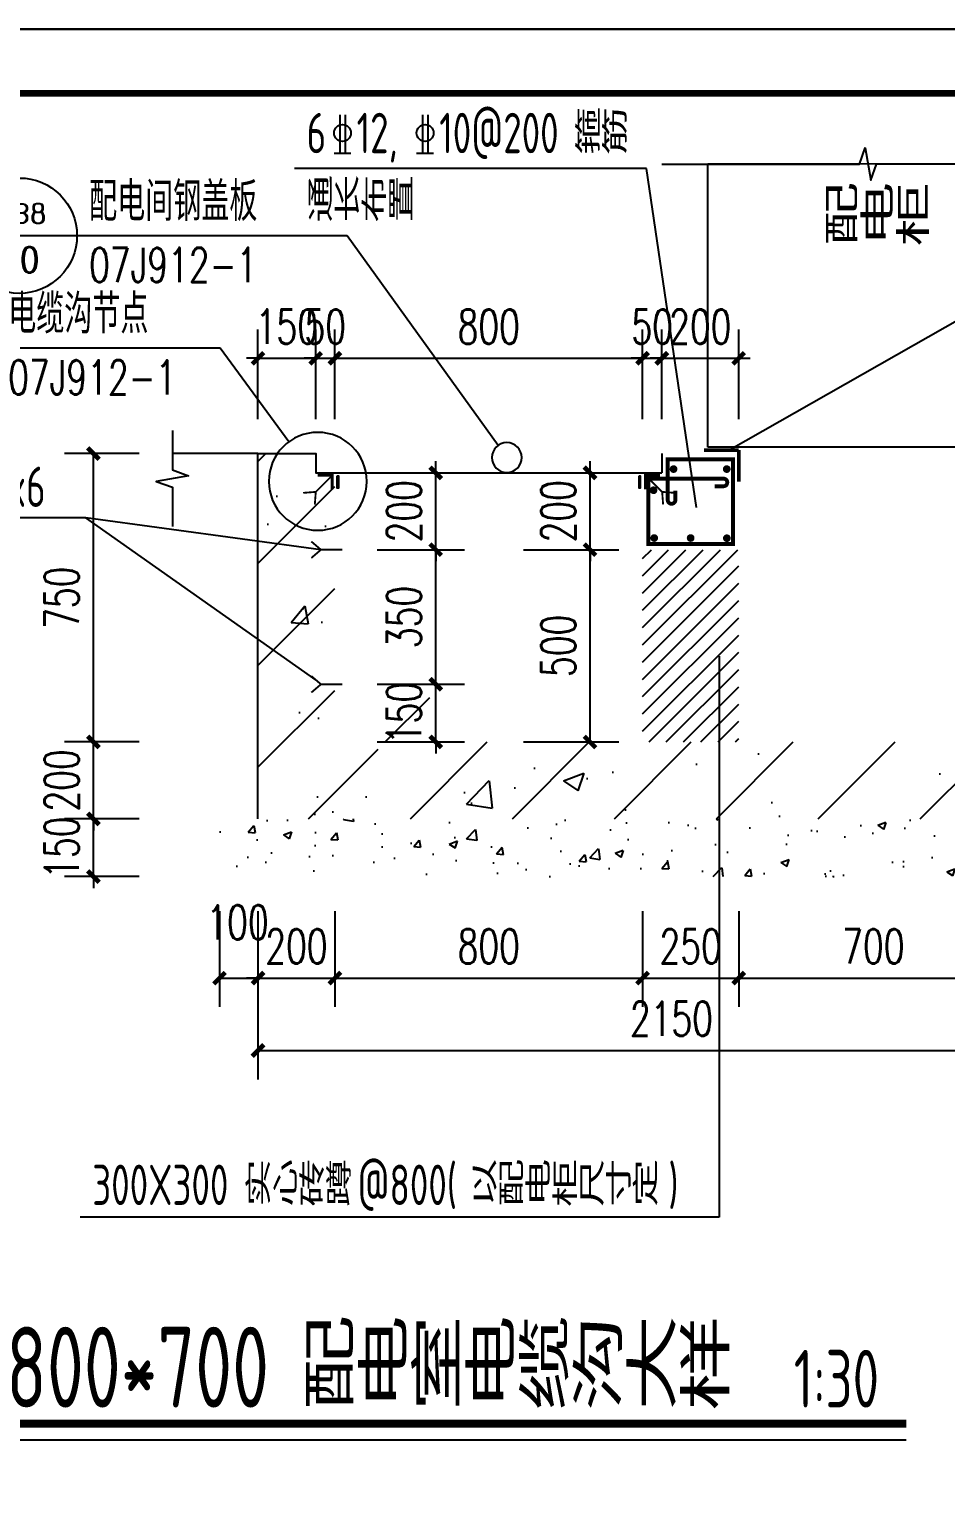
# Model space of a CAD drawing. Header units: millimetres. Extents: x 1742399 to 4898386, y 2481636 to 5226310.
# Drawn here: x 2104292 to 2111441, y 2674613 to 2686032 of the extents above; entities that cross this region are included whole.
import ezdxf
from ezdxf.enums import TextEntityAlignment as Align

# ---------------------------------------------------------------- set-up
doc = ezdxf.new("R2010")
doc.units = ezdxf.units.MM
doc.header["$LTSCALE"] = 1000
for name, color, linetype in [('COLUMN', 4, 'Continuous'), ('DIM_LEAD', 3, 'Continuous'), ('DIM_SYMB', 3, 'Continuous'), ('JD-设备', 1, 'Continuous'), ('JZ-剖面线', 7, 'Continuous'), ('PUB_DIM', 3, 'Continuous'), ('PUB_TITLE', 4, 'Continuous'), ('YHG_钢筋', 190, 'Continuous'), ('YHJ_剖面_梁板', 4, 'Continuous'), ('机械', 2, 'Continuous'), ('高压系统表格层', 7, 'Continuous')]:
    doc.layers.add(name, color=color, linetype=linetype)
doc.styles.add('_TCH_DIM', font='SIMPLEX', dxfattribs={"bigfont": 'GBCBIG'})
doc.styles.add('_TCH_DIM_T3', font='SIMPLEX', dxfattribs={"width": 0.7058823529411765, "bigfont": 'GBCBIG'})
doc.styles.add('_TCH_LABEL', font='COMPLEX', dxfattribs={"bigfont": 'GBCBIG'})
doc.styles.add('TSSD_Rein', font='TSSDENG', dxfattribs={"width": 0.7, "bigfont": '@1HZTXT'})
doc.dimstyles.new('_TCH_ARCH&&30', dxfattribs={"dimtxt": 89.25, "dimasz": 30, "dimexe": 75, "dimexo": 90, "dimgap": 37.87500000000001, "dimtad": 1, "dimdec": 0, "dimzin": 0, "dimdsep": 46, "dimtxsty": '_TCH_DIM_T3', "dimblk": 'ARCHTICK', "dimcen": 0.09, "dimclrt": 7, "dimazin": 2, "dimtfac": 1, "dimtdec": 0, "dimtix": 1, "dimtmove": 2, "dimatfit": 3, "dimfxl": 75, "dimtolj": 1, "dimtzin": 0, "dimarcsym": 0})

# ---------------------------------------------------------------- blocks, each defined once
blk = doc.blocks.new('HAYJZ A3')
blk.add_lwpolyline([(4974.596798436483, -403416.8118436723), (46974.59679843648, -403416.8118436723), (46974.59679843648, -433116.8118436723), (4974.596798436483, -433116.8118436723), (4974.596798436483, -403416.8118436723)])
at = {"const_width": 50}
blk.add_lwpolyline([(7474.596798436483, -403916.8118436723), (46474.59679843648, -403916.8118436723), (46474.59679843648, -432616.8118436723), (7474.596798436483, -432616.8118436723), (7474.596798436483, -403916.8118436723)], dxfattribs=at)
at = {"layer": 'PUB_TITLE'}
blk.add_lwpolyline([(4974.596798436483, -433116.8118436723), (46974.59679843648, -433116.8118436723), (46974.59679843648, -403416.8118436723), (4974.596798436483, -403416.8118436723)], close=True, dxfattribs=at)
blk = doc.blocks.new('_ArchTick')
at = {"color": 0, "linetype": 'ByBlock', "const_width": 0.4}
blk.add_lwpolyline([(-0.5, -0.5), (0.5, 0.5)], dxfattribs=at)
blk = doc.blocks.new('*D819')
at = {"layer": 'Defpoints', "color": 0, "transparency": 16777216}
for p in [(2257192.356446813, 2566310.623978325), (2257292.356446813, 2566310.623978325), (2257292.356446813, 2566046.489355797)]:
    blk.add_point(p, dxfattribs=at)
at = {"layer": 'PUB_DIM', "color": 0, "lineweight": -2, "transparency": 16777216}
for p, q in [((2257192.356446813, 2566220.623978325), (2257192.356446813, 2565971.489355797)), ((2257292.356446813, 2566220.623978325), (2257292.356446813, 2565971.489355797)), ((2257192.356446813, 2566046.489355797), (2257292.356446813, 2566046.489355797))]:
    blk.add_line(p, q, dxfattribs=at)
at = {"layer": 'PUB_DIM', "color": 0, "lineweight": -2, "transparency": 16777216, "xscale": 30, "yscale": 30, "zscale": 30, "rotation": 180}
blk.add_blockref('_ArchTick', (2257192.356446813, 2566046.489355797), dxfattribs=at)
at = {"layer": 'PUB_DIM', "color": 0, "lineweight": -2, "transparency": 16777216, "xscale": 30, "yscale": 30, "zscale": 30}
blk.add_blockref('_ArchTick', (2257292.356446813, 2566046.489355797), dxfattribs=at)
at = {"layer": 'PUB_DIM', "color": 7, "transparency": 16777216, "insert": (2257239.110956417, 2566191.499176417), "char_height": 89.25, "attachment_point": 5, "style": '_TCH_DIM_T3'}
blk.add_mtext('\\A1;100', dxfattribs=at)
blk = doc.blocks.new('*D820')
at = {"layer": 'Defpoints', "color": 0, "transparency": 16777216}
for p in [(2257292.356446813, 2566310.623978325), (2257492.356446813, 2566310.623978325), (2257492.356446813, 2566046.489355797)]:
    blk.add_point(p, dxfattribs=at)
at = {"layer": 'PUB_DIM', "color": 0, "lineweight": -2, "transparency": 16777216}
for p, q in [((2257292.356446813, 2566220.623978325), (2257292.356446813, 2565971.489355797)), ((2257492.356446813, 2566220.623978325), (2257492.356446813, 2565971.489355797)), ((2257292.356446813, 2566046.489355797), (2257262.356446813, 2566046.489355797)), ((2257292.356446813, 2566046.489355797), (2257492.356446813, 2566046.489355797)), ((2257492.356446813, 2566046.489355797), (2257522.356446813, 2566046.489355797))]:
    blk.add_line(p, q, dxfattribs=at)
at = {"layer": 'PUB_DIM', "color": 0, "lineweight": -2, "transparency": 16777216, "xscale": 30, "yscale": 30, "zscale": 30}
blk.add_blockref('_ArchTick', (2257292.356446813, 2566046.489355797), dxfattribs=at)
at = {"layer": 'PUB_DIM', "color": 0, "lineweight": -2, "transparency": 16777216, "xscale": 30, "yscale": 30, "zscale": 30, "rotation": 180}
blk.add_blockref('_ArchTick', (2257492.356446813, 2566046.489355797), dxfattribs=at)
at = {"layer": 'PUB_DIM', "color": 7, "transparency": 16777216, "insert": (2257392.356446813, 2566128.989355797), "char_height": 89.25, "attachment_point": 5, "style": '_TCH_DIM_T3'}
blk.add_mtext('\\A1;200', dxfattribs=at)
blk = doc.blocks.new('*D821')
at = {"layer": 'Defpoints', "color": 0, "transparency": 16777216}
for p in [(2257492.356446813, 2566310.623978325), (2258292.356446813, 2566310.623978325), (2258292.356446813, 2566046.489355797)]:
    blk.add_point(p, dxfattribs=at)
at = {"layer": 'PUB_DIM', "color": 0, "lineweight": -2, "transparency": 16777216}
for p, q in [((2257492.356446813, 2566220.623978325), (2257492.356446813, 2565971.489355797)), ((2258292.356446813, 2566220.623978325), (2258292.356446813, 2565971.489355797)), ((2257492.356446813, 2566046.489355797), (2258292.356446813, 2566046.489355797))]:
    blk.add_line(p, q, dxfattribs=at)
at = {"layer": 'PUB_DIM', "color": 0, "lineweight": -2, "transparency": 16777216, "xscale": 30, "yscale": 30, "zscale": 30, "rotation": 180}
blk.add_blockref('_ArchTick', (2257492.356446813, 2566046.489355797), dxfattribs=at)
at = {"layer": 'PUB_DIM', "color": 0, "lineweight": -2, "transparency": 16777216, "xscale": 30, "yscale": 30, "zscale": 30}
blk.add_blockref('_ArchTick', (2258292.356446813, 2566046.489355797), dxfattribs=at)
at = {"layer": 'PUB_DIM', "color": 7, "transparency": 16777216, "insert": (2257892.356446813, 2566128.989355797), "char_height": 89.25, "attachment_point": 5, "style": '_TCH_DIM_T3'}
blk.add_mtext('\\A1;800', dxfattribs=at)
blk = doc.blocks.new('*D822')
at = {"layer": 'Defpoints', "color": 0, "transparency": 16777216}
for p in [(2258292.356446813, 2566310.623978325), (2258542.356446813, 2566310.623978325), (2258542.356446813, 2566046.489355797)]:
    blk.add_point(p, dxfattribs=at)
at = {"layer": 'PUB_DIM', "color": 0, "lineweight": -2, "transparency": 16777216}
for p, q in [((2258292.356446813, 2566220.623978325), (2258292.356446813, 2565971.489355797)), ((2258542.356446813, 2566220.623978325), (2258542.356446813, 2565971.489355797)), ((2258292.356446813, 2566046.489355797), (2258542.356446813, 2566046.489355797))]:
    blk.add_line(p, q, dxfattribs=at)
at = {"layer": 'PUB_DIM', "color": 0, "lineweight": -2, "transparency": 16777216, "xscale": 30, "yscale": 30, "zscale": 30, "rotation": 180}
blk.add_blockref('_ArchTick', (2258292.356446813, 2566046.489355797), dxfattribs=at)
at = {"layer": 'PUB_DIM', "color": 0, "lineweight": -2, "transparency": 16777216, "xscale": 30, "yscale": 30, "zscale": 30}
blk.add_blockref('_ArchTick', (2258542.356446813, 2566046.489355797), dxfattribs=at)
at = {"layer": 'PUB_DIM', "color": 7, "transparency": 16777216, "insert": (2258417.356446813, 2566128.989355797), "char_height": 89.25, "attachment_point": 5, "style": '_TCH_DIM_T3'}
blk.add_mtext('\\A1;250', dxfattribs=at)
blk = doc.blocks.new('*D823')
at = {"layer": 'Defpoints', "color": 0, "transparency": 16777216}
for p in [(2258542.356446813, 2566310.623978325), (2259242.356446813, 2566310.623978325), (2259242.356446813, 2566046.489355797)]:
    blk.add_point(p, dxfattribs=at)
at = {"layer": 'PUB_DIM', "color": 0, "lineweight": -2, "transparency": 16777216}
for p, q in [((2258542.356446813, 2566220.623978325), (2258542.356446813, 2565971.489355797)), ((2259242.356446813, 2566220.623978325), (2259242.356446813, 2565971.489355797)), ((2258542.356446813, 2566046.489355797), (2259242.356446813, 2566046.489355797))]:
    blk.add_line(p, q, dxfattribs=at)
at = {"layer": 'PUB_DIM', "color": 0, "lineweight": -2, "transparency": 16777216, "xscale": 30, "yscale": 30, "zscale": 30, "rotation": 180}
blk.add_blockref('_ArchTick', (2258542.356446813, 2566046.489355797), dxfattribs=at)
at = {"layer": 'PUB_DIM', "color": 0, "lineweight": -2, "transparency": 16777216, "xscale": 30, "yscale": 30, "zscale": 30}
blk.add_blockref('_ArchTick', (2259242.356446813, 2566046.489355797), dxfattribs=at)
at = {"layer": 'PUB_DIM', "color": 7, "transparency": 16777216, "insert": (2258892.356446813, 2566128.989355797), "char_height": 89.25, "attachment_point": 5, "style": '_TCH_DIM_T3'}
blk.add_mtext('\\A1;700', dxfattribs=at)
blk = doc.blocks.new('*D826')
at = {"layer": 'Defpoints', "color": 0, "transparency": 16777216}
for p in [(2257892.356446814, 2567360.623978331), (2258155.679510378, 2567360.623978331), (2257892.356446814, 2567160.623978326)]:
    blk.add_point(p, dxfattribs=at)
at = {"layer": 'PUB_DIM', "color": 0, "lineweight": -2, "transparency": 16777216}
for p, q in [((2257982.356446814, 2567360.623978331), (2258230.679510378, 2567360.623978331)), ((2258155.679510378, 2567360.623978331), (2258155.679510378, 2567390.623978331)), ((2258155.679510378, 2567160.623978326), (2258155.679510378, 2567360.623978331)), ((2257982.356446814, 2567160.623978326), (2258230.679510378, 2567160.623978326)), ((2258155.679510378, 2567160.623978326), (2258155.679510378, 2567130.623978326))]:
    blk.add_line(p, q, dxfattribs=at)
at = {"layer": 'PUB_DIM', "color": 0, "lineweight": -2, "transparency": 16777216, "xscale": 30, "yscale": 30, "zscale": 30}
for p, rotation in [((2258155.679510378, 2567360.623978331), 270), ((2258155.679510378, 2567160.623978326), 90)]:
    blk.add_blockref('_ArchTick', p, dxfattribs=dict(at, rotation=rotation))
at = {"layer": 'PUB_DIM', "color": 7, "transparency": 16777216, "insert": (2258073.179510378, 2567260.623978327), "char_height": 89.25, "attachment_point": 5, "rotation": 90, "style": '_TCH_DIM_T3'}
blk.add_mtext('\\A1;200', dxfattribs=at)
blk = doc.blocks.new('*D827')
at = {"layer": 'Defpoints', "color": 0, "transparency": 16777216}
for p in [(2257892.356446814, 2567160.623978326), (2258155.679510378, 2567160.623978326), (2257892.356446814, 2566660.623978325)]:
    blk.add_point(p, dxfattribs=at)
at = {"layer": 'PUB_DIM', "color": 0, "lineweight": -2, "transparency": 16777216}
for p, q in [((2257982.356446814, 2567160.623978326), (2258230.679510378, 2567160.623978326)), ((2258155.679510378, 2566660.623978325), (2258155.679510378, 2567160.623978326)), ((2257982.356446814, 2566660.623978325), (2258230.679510378, 2566660.623978325))]:
    blk.add_line(p, q, dxfattribs=at)
at = {"layer": 'PUB_DIM', "color": 0, "lineweight": -2, "transparency": 16777216, "xscale": 30, "yscale": 30, "zscale": 30}
for p, rotation in [((2258155.679510378, 2567160.623978326), 90), ((2258155.679510378, 2566660.623978325), 270)]:
    blk.add_blockref('_ArchTick', p, dxfattribs=dict(at, rotation=rotation))
at = {"layer": 'PUB_DIM', "color": 7, "transparency": 16777216, "insert": (2258073.179510378, 2566910.623978324), "char_height": 89.25, "attachment_point": 5, "rotation": 90, "style": '_TCH_DIM_T3'}
blk.add_mtext('\\A1;500', dxfattribs=at)
blk = doc.blocks.new('*D828')
at = {"layer": 'Defpoints', "color": 0, "transparency": 16777216}
for p in [(2257511.977839096, 2567360.623978331), (2257754.464634102, 2567360.623978331), (2257511.977839096, 2567160.623978331)]:
    blk.add_point(p, dxfattribs=at)
at = {"layer": 'PUB_DIM', "color": 0, "lineweight": -2, "transparency": 16777216}
for p, q in [((2257601.977839096, 2567360.623978331), (2257829.464634102, 2567360.623978331)), ((2257754.464634102, 2567360.623978331), (2257754.464634102, 2567390.623978331)), ((2257754.464634102, 2567160.623978331), (2257754.464634102, 2567360.623978331)), ((2257601.977839096, 2567160.623978331), (2257829.464634102, 2567160.623978331)), ((2257754.464634102, 2567160.623978331), (2257754.464634102, 2567130.623978331))]:
    blk.add_line(p, q, dxfattribs=at)
at = {"layer": 'PUB_DIM', "color": 0, "lineweight": -2, "transparency": 16777216, "xscale": 30, "yscale": 30, "zscale": 30}
for p, rotation in [((2257754.464634102, 2567360.623978331), 270), ((2257754.464634102, 2567160.623978331), 90)]:
    blk.add_blockref('_ArchTick', p, dxfattribs=dict(at, rotation=rotation))
at = {"layer": 'PUB_DIM', "color": 7, "transparency": 16777216, "insert": (2257671.964634102, 2567260.62397833), "char_height": 89.25, "attachment_point": 5, "rotation": 90, "style": '_TCH_DIM_T3'}
blk.add_mtext('\\A1;200', dxfattribs=at)
blk = doc.blocks.new('*D829')
at = {"layer": 'Defpoints', "color": 0, "transparency": 16777216}
for p in [(2257511.977839096, 2567160.623978331), (2257754.464634102, 2567160.623978331), (2257511.977839096, 2566810.623978331)]:
    blk.add_point(p, dxfattribs=at)
at = {"layer": 'PUB_DIM', "color": 0, "lineweight": -2, "transparency": 16777216}
for p, q in [((2257601.977839096, 2567160.623978331), (2257829.464634102, 2567160.623978331)), ((2257754.464634102, 2566810.623978331), (2257754.464634102, 2567160.623978331)), ((2257601.977839096, 2566810.623978331), (2257829.464634102, 2566810.623978331))]:
    blk.add_line(p, q, dxfattribs=at)
at = {"layer": 'PUB_DIM', "color": 0, "lineweight": -2, "transparency": 16777216, "xscale": 30, "yscale": 30, "zscale": 30}
for p, rotation in [((2257754.464634102, 2567160.623978331), 90), ((2257754.464634102, 2566810.623978331), 270)]:
    blk.add_blockref('_ArchTick', p, dxfattribs=dict(at, rotation=rotation))
at = {"layer": 'PUB_DIM', "color": 7, "transparency": 16777216, "insert": (2257671.964634102, 2566985.62397833), "char_height": 89.25, "attachment_point": 5, "rotation": 90, "style": '_TCH_DIM_T3'}
blk.add_mtext('\\A1;350', dxfattribs=at)
blk = doc.blocks.new('*D830')
at = {"layer": 'Defpoints', "color": 0, "transparency": 16777216}
for p in [(2257511.977839096, 2566810.623978331), (2257754.464634102, 2566810.623978331), (2257511.977839096, 2566660.623978325)]:
    blk.add_point(p, dxfattribs=at)
at = {"layer": 'PUB_DIM', "color": 0, "lineweight": -2, "transparency": 16777216}
for p, q in [((2257754.464634102, 2566810.623978331), (2257754.464634102, 2566840.623978331)), ((2257601.977839096, 2566810.623978331), (2257829.464634102, 2566810.623978331)), ((2257754.464634102, 2566660.623978325), (2257754.464634102, 2566810.623978331)), ((2257601.977839096, 2566660.623978325), (2257829.464634102, 2566660.623978325)), ((2257754.464634102, 2566660.623978325), (2257754.464634102, 2566630.623978325))]:
    blk.add_line(p, q, dxfattribs=at)
at = {"layer": 'PUB_DIM', "color": 0, "lineweight": -2, "transparency": 16777216, "xscale": 30, "yscale": 30, "zscale": 30}
for p, rotation in [((2257754.464634102, 2566810.623978331), 270), ((2257754.464634102, 2566660.623978325), 90)]:
    blk.add_blockref('_ArchTick', p, dxfattribs=dict(at, rotation=rotation))
at = {"layer": 'PUB_DIM', "color": 7, "transparency": 16777216, "insert": (2257671.964634102, 2566735.623978327), "char_height": 89.25, "attachment_point": 5, "rotation": 90, "style": '_TCH_DIM_T3'}
blk.add_mtext('\\A1;150', dxfattribs=at)
blk = doc.blocks.new('*D834')
at = {"layer": 'Defpoints', "color": 0, "transparency": 16777216}
for p in [(2258542.356446813, 2567658.489248896), (2258342.356446813, 2567410.62397833), (2258542.356446813, 2567410.62397833)]:
    blk.add_point(p, dxfattribs=at)
at = {"layer": 'PUB_DIM', "color": 0, "lineweight": -2, "transparency": 16777216}
for p, q in [((2258342.356446813, 2567500.62397833), (2258342.356446813, 2567733.489248896)), ((2258542.356446813, 2567500.62397833), (2258542.356446813, 2567733.489248896)), ((2258342.356446813, 2567658.489248896), (2258312.356446813, 2567658.489248896)), ((2258342.356446813, 2567658.489248896), (2258542.356446813, 2567658.489248896)), ((2258542.356446813, 2567658.489248896), (2258572.356446813, 2567658.489248896))]:
    blk.add_line(p, q, dxfattribs=at)
at = {"layer": 'PUB_DIM', "color": 0, "lineweight": -2, "transparency": 16777216, "xscale": 30, "yscale": 30, "zscale": 30}
blk.add_blockref('_ArchTick', (2258342.356446813, 2567658.489248896), dxfattribs=at)
at = {"layer": 'PUB_DIM', "color": 0, "lineweight": -2, "transparency": 16777216, "xscale": 30, "yscale": 30, "zscale": 30, "rotation": 180}
blk.add_blockref('_ArchTick', (2258542.356446813, 2567658.489248896), dxfattribs=at)
at = {"layer": 'PUB_DIM', "color": 7, "transparency": 16777216, "insert": (2258442.356446813, 2567740.989248896), "char_height": 89.25, "attachment_point": 5, "style": '_TCH_DIM_T3'}
blk.add_mtext('\\A1;200', dxfattribs=at)
blk = doc.blocks.new('*D835')
at = {"layer": 'Defpoints', "color": 0, "transparency": 16777216}
for p in [(2258342.356446813, 2567658.489248896), (2258292.356446813, 2567410.62397833), (2258342.356446813, 2567410.62397833)]:
    blk.add_point(p, dxfattribs=at)
at = {"layer": 'PUB_DIM', "color": 0, "lineweight": -2, "transparency": 16777216}
for p, q in [((2258292.356446813, 2567500.62397833), (2258292.356446813, 2567733.489248896)), ((2258342.356446813, 2567500.62397833), (2258342.356446813, 2567733.489248896)), ((2258292.356446813, 2567658.489248896), (2258262.356446813, 2567658.489248896)), ((2258292.356446813, 2567658.489248896), (2258342.356446813, 2567658.489248896)), ((2258342.356446813, 2567658.489248896), (2258372.356446813, 2567658.489248896))]:
    blk.add_line(p, q, dxfattribs=at)
at = {"layer": 'PUB_DIM', "color": 0, "lineweight": -2, "transparency": 16777216, "xscale": 30, "yscale": 30, "zscale": 30}
blk.add_blockref('_ArchTick', (2258292.356446813, 2567658.489248896), dxfattribs=at)
at = {"layer": 'PUB_DIM', "color": 0, "lineweight": -2, "transparency": 16777216, "xscale": 30, "yscale": 30, "zscale": 30, "rotation": 180}
blk.add_blockref('_ArchTick', (2258342.356446813, 2567658.489248896), dxfattribs=at)
at = {"layer": 'PUB_DIM', "color": 7, "transparency": 16777216, "insert": (2258317.356446813, 2567740.989248896), "char_height": 89.25, "attachment_point": 5, "style": '_TCH_DIM_T3'}
blk.add_mtext('\\A1;50', dxfattribs=at)
blk = doc.blocks.new('*D836')
at = {"layer": 'Defpoints', "color": 0, "transparency": 16777216}
for p in [(2258292.356446813, 2567658.489248896), (2257492.356446813, 2567410.62397833), (2258292.356446813, 2567410.62397833)]:
    blk.add_point(p, dxfattribs=at)
at = {"layer": 'PUB_DIM', "color": 0, "lineweight": -2, "transparency": 16777216}
for p, q in [((2257492.356446813, 2567500.62397833), (2257492.356446813, 2567733.489248896)), ((2258292.356446813, 2567500.62397833), (2258292.356446813, 2567733.489248896)), ((2257492.356446813, 2567658.489248896), (2258292.356446813, 2567658.489248896))]:
    blk.add_line(p, q, dxfattribs=at)
at = {"layer": 'PUB_DIM', "color": 0, "lineweight": -2, "transparency": 16777216, "xscale": 30, "yscale": 30, "zscale": 30, "rotation": 180}
blk.add_blockref('_ArchTick', (2257492.356446813, 2567658.489248896), dxfattribs=at)
at = {"layer": 'PUB_DIM', "color": 0, "lineweight": -2, "transparency": 16777216, "xscale": 30, "yscale": 30, "zscale": 30}
blk.add_blockref('_ArchTick', (2258292.356446813, 2567658.489248896), dxfattribs=at)
at = {"layer": 'PUB_DIM', "color": 7, "transparency": 16777216, "insert": (2257892.356446813, 2567740.989248896), "char_height": 89.25, "attachment_point": 5, "style": '_TCH_DIM_T3'}
blk.add_mtext('\\A1;800', dxfattribs=at)
blk = doc.blocks.new('*D837')
at = {"layer": 'Defpoints', "color": 0, "transparency": 16777216}
for p in [(2257492.356446813, 2567658.489248896), (2257442.356446813, 2567410.62397833), (2257492.356446813, 2567410.62397833)]:
    blk.add_point(p, dxfattribs=at)
at = {"layer": 'PUB_DIM', "color": 0, "lineweight": -2, "transparency": 16777216}
for p, q in [((2257442.356446813, 2567500.62397833), (2257442.356446813, 2567733.489248896)), ((2257492.356446813, 2567500.62397833), (2257492.356446813, 2567733.489248896)), ((2257442.356446813, 2567658.489248896), (2257412.356446813, 2567658.489248896)), ((2257442.356446813, 2567658.489248896), (2257492.356446813, 2567658.489248896)), ((2257492.356446813, 2567658.489248896), (2257522.356446813, 2567658.489248896))]:
    blk.add_line(p, q, dxfattribs=at)
at = {"layer": 'PUB_DIM', "color": 0, "lineweight": -2, "transparency": 16777216, "xscale": 30, "yscale": 30, "zscale": 30}
blk.add_blockref('_ArchTick', (2257442.356446813, 2567658.489248896), dxfattribs=at)
at = {"layer": 'PUB_DIM', "color": 0, "lineweight": -2, "transparency": 16777216, "xscale": 30, "yscale": 30, "zscale": 30, "rotation": 180}
blk.add_blockref('_ArchTick', (2257492.356446813, 2567658.489248896), dxfattribs=at)
at = {"layer": 'PUB_DIM', "color": 7, "transparency": 16777216, "insert": (2257467.356446813, 2567740.989248896), "char_height": 89.25, "attachment_point": 5, "style": '_TCH_DIM_T3'}
blk.add_mtext('\\A1;50', dxfattribs=at)
blk = doc.blocks.new('*D838')
at = {"layer": 'Defpoints', "color": 0, "transparency": 16777216}
for p in [(2257442.356446813, 2567658.489248896), (2257292.356446813, 2567410.62397833), (2257442.356446813, 2567410.62397833)]:
    blk.add_point(p, dxfattribs=at)
at = {"layer": 'PUB_DIM', "color": 0, "lineweight": -2, "transparency": 16777216}
for p, q in [((2257292.356446813, 2567500.62397833), (2257292.356446813, 2567733.489248896)), ((2257442.356446813, 2567500.62397833), (2257442.356446813, 2567733.489248896)), ((2257292.356446813, 2567658.489248896), (2257262.356446813, 2567658.489248896)), ((2257292.356446813, 2567658.489248896), (2257442.356446813, 2567658.489248896)), ((2257442.356446813, 2567658.489248896), (2257472.356446813, 2567658.489248896))]:
    blk.add_line(p, q, dxfattribs=at)
at = {"layer": 'PUB_DIM', "color": 0, "lineweight": -2, "transparency": 16777216, "xscale": 30, "yscale": 30, "zscale": 30}
blk.add_blockref('_ArchTick', (2257292.356446813, 2567658.489248896), dxfattribs=at)
at = {"layer": 'PUB_DIM', "color": 0, "lineweight": -2, "transparency": 16777216, "xscale": 30, "yscale": 30, "zscale": 30, "rotation": 180}
blk.add_blockref('_ArchTick', (2257442.356446813, 2567658.489248896), dxfattribs=at)
at = {"layer": 'PUB_DIM', "color": 7, "transparency": 16777216, "insert": (2257367.356446813, 2567740.989248896), "char_height": 89.25, "attachment_point": 5, "style": '_TCH_DIM_T3'}
blk.add_mtext('\\A1;150', dxfattribs=at)
blk = doc.blocks.new('*D839')
at = {"layer": 'Defpoints', "color": 0, "transparency": 16777216}
for p in [(2257292.356446813, 2566250.623978325), (2259442.356446813, 2566250.623978325), (2259442.356446813, 2565858.146049168)]:
    blk.add_point(p, dxfattribs=at)
at = {"layer": 'PUB_DIM', "color": 0, "lineweight": -2, "transparency": 16777216}
for p, q in [((2257292.356446813, 2566160.623978325), (2257292.356446813, 2565783.146049168)), ((2259442.356446813, 2566160.623978325), (2259442.356446813, 2565783.146049168)), ((2257292.356446813, 2565858.146049168), (2259442.356446813, 2565858.146049168))]:
    blk.add_line(p, q, dxfattribs=at)
at = {"layer": 'PUB_DIM', "color": 0, "lineweight": -2, "transparency": 16777216, "xscale": 30, "yscale": 30, "zscale": 30, "rotation": 180}
blk.add_blockref('_ArchTick', (2257292.356446813, 2565858.146049168), dxfattribs=at)
at = {"layer": 'PUB_DIM', "color": 0, "lineweight": -2, "transparency": 16777216, "xscale": 30, "yscale": 30, "zscale": 30}
blk.add_blockref('_ArchTick', (2259442.356446813, 2565858.146049168), dxfattribs=at)
at = {"layer": 'PUB_DIM', "color": 7, "transparency": 16777216, "insert": (2258367.356446813, 2565940.646049168), "char_height": 89.25, "attachment_point": 5, "style": '_TCH_DIM_T3'}
blk.add_mtext('\\A1;2150', dxfattribs=at)
blk = doc.blocks.new('*D840')
at = {"layer": 'Defpoints', "color": 0, "transparency": 16777216}
for p in [(2256864.44389297, 2566460.623978326), (2257073.058054724, 2566460.623978326), (2257073.058054724, 2566310.623978326)]:
    blk.add_point(p, dxfattribs=at)
at = {"layer": 'PUB_DIM', "color": 0, "lineweight": -2, "transparency": 16777216}
for p, q in [((2256864.44389297, 2566460.623978326), (2256864.44389297, 2566490.623978326)), ((2256983.058054724, 2566460.623978326), (2256789.44389297, 2566460.623978326)), ((2256864.44389297, 2566310.623978326), (2256864.44389297, 2566460.623978326)), ((2256983.058054724, 2566310.623978326), (2256789.44389297, 2566310.623978326)), ((2256864.44389297, 2566310.623978326), (2256864.44389297, 2566280.623978326))]:
    blk.add_line(p, q, dxfattribs=at)
at = {"layer": 'PUB_DIM', "color": 0, "lineweight": -2, "transparency": 16777216, "xscale": 30, "yscale": 30, "zscale": 30}
for p, rotation in [((2256864.44389297, 2566460.623978326), 270), ((2256864.44389297, 2566310.623978326), 90)]:
    blk.add_blockref('_ArchTick', p, dxfattribs=dict(at, rotation=rotation))
at = {"layer": 'PUB_DIM', "color": 7, "transparency": 16777216, "insert": (2256781.94389297, 2566385.623978325), "char_height": 89.25, "attachment_point": 5, "rotation": 90, "style": '_TCH_DIM_T3'}
blk.add_mtext('\\A1;150', dxfattribs=at)
blk = doc.blocks.new('*D841')
at = {"layer": 'Defpoints', "color": 0, "transparency": 16777216}
for p in [(2256864.44389297, 2566660.623978326), (2257073.058054724, 2566660.623978326), (2257073.058054724, 2566460.623978326)]:
    blk.add_point(p, dxfattribs=at)
at = {"layer": 'PUB_DIM', "color": 0, "lineweight": -2, "transparency": 16777216}
for p, q in [((2256864.44389297, 2566660.623978326), (2256864.44389297, 2566690.623978326)), ((2256983.058054724, 2566660.623978326), (2256789.44389297, 2566660.623978326)), ((2256864.44389297, 2566460.623978326), (2256864.44389297, 2566660.623978326)), ((2256983.058054724, 2566460.623978326), (2256789.44389297, 2566460.623978326)), ((2256864.44389297, 2566460.623978326), (2256864.44389297, 2566430.623978326))]:
    blk.add_line(p, q, dxfattribs=at)
at = {"layer": 'PUB_DIM', "color": 0, "lineweight": -2, "transparency": 16777216, "xscale": 30, "yscale": 30, "zscale": 30}
for p, rotation in [((2256864.44389297, 2566660.623978326), 270), ((2256864.44389297, 2566460.623978326), 90)]:
    blk.add_blockref('_ArchTick', p, dxfattribs=dict(at, rotation=rotation))
at = {"layer": 'PUB_DIM', "color": 7, "transparency": 16777216, "insert": (2256781.94389297, 2566560.623978325), "char_height": 89.25, "attachment_point": 5, "rotation": 90, "style": '_TCH_DIM_T3'}
blk.add_mtext('\\A1;200', dxfattribs=at)
blk = doc.blocks.new('*D842')
at = {"layer": 'Defpoints', "color": 0, "transparency": 16777216}
for p in [(2256864.44389297, 2567410.623978332), (2257073.058054724, 2567410.623978332), (2257073.058054724, 2566660.623978326)]:
    blk.add_point(p, dxfattribs=at)
at = {"layer": 'PUB_DIM', "color": 0, "lineweight": -2, "transparency": 16777216}
for p, q in [((2256983.058054724, 2567410.623978332), (2256789.44389297, 2567410.623978332)), ((2256864.44389297, 2566660.623978326), (2256864.44389297, 2567410.623978332)), ((2256983.058054724, 2566660.623978326), (2256789.44389297, 2566660.623978326))]:
    blk.add_line(p, q, dxfattribs=at)
at = {"layer": 'PUB_DIM', "color": 0, "lineweight": -2, "transparency": 16777216, "xscale": 30, "yscale": 30, "zscale": 30}
for p, rotation in [((2256864.44389297, 2567410.623978332), 90), ((2256864.44389297, 2566660.623978326), 270)]:
    blk.add_blockref('_ArchTick', p, dxfattribs=dict(at, rotation=rotation))
at = {"layer": 'PUB_DIM', "color": 7, "transparency": 16777216, "insert": (2256781.94389297, 2567035.623978328), "char_height": 89.25, "attachment_point": 5, "rotation": 90, "style": '_TCH_DIM_T3'}
blk.add_mtext('\\A1;750', dxfattribs=at)
blk = doc.blocks.new('gfddfdcccrtrtyyyhhjiijjgffdddssdgsgsshhuuyy')
h = blk.add_hatch()
h.set_pattern_fill('混凝土', color=8, scale=30)
h.set_pattern_definition([(49.99999999999999, (50, 0), (215.178054780226, -18.82564049477853), [22.5, -247.5]), (355, (50, 0), (-41.6254000839, 225.6576401100035), [18, -198]), (100.4514, (67.931504, -1.568802), (173.5528145142065, 206.8318626182861), [19.122057, -210.3426336]), (46.18420000000001, (50, 60), (320.1723145876933, -49.65570429870542), [33.75, -371.25]), (96.6356, (76.6810235, 55.86200789999999), (280.398811664611, 292.2353612701325), [28.6830864, -315.5139]), (351.1842, (50, 60), (280.3985835400882, 292.2355802775974), [27, -297]), (21, (80, 45), (179.0721156355385, -120.7856671996016), [22.5, -247.5]), (326.0000000000001, (80, 45), (72.99459957647451, 217.5450135140559), [18, -198]), (71.4514, (94.9226699, 34.9345182), (252.066788574447, 96.75914901298572), [19.122057, -210.3426336]), (37.50000000000001, (50, 0), (3.647956595187201, 99.86815614939344), [0, -195.6, 0, -201, 0, -198.75]), (7.499999999999999, (50, 0), (78.92086123264458, 118.3235135647081), [0, -114.6, 0, -191.1, 0, -75.75]), (327.5, (-16.90000000000001, 0), (160.1467308517227, -6.766461520313927), [0, -75, 0, -234, 0, -310.5]), (317.5, (-46.90000000000001, 0), (174.9558508027159, 30.03149469969532), [0, -97.5, 0, -155.4, 0, -220.5])])
h.paths.add_polyline_path([(2259542.356446813, 2566460.623978325), (2259014.418524213, 2566460.623978325), (2259014.418524213, 2566310.623978325), (2259492.356446813, 2566310.623978325), (2259542.356446813, 2566310.623978325)])
h.paths.add_polyline_path([(2259014.418524213, 2566460.623978325), (2258541.877985687, 2566460.623978325), (2258541.877985687, 2566310.623978325), (2259014.418524213, 2566310.623978325)])
h.paths.add_polyline_path([(2258541.877985687, 2566460.623978325), (2257292.356446813, 2566460.623978325), (2257192.356446813, 2566460.623978325), (2257192.356446813, 2566310.623978325), (2258541.877985687, 2566310.623978325)])
at = {"layer": 'YHJ_剖面_梁板'}
h = blk.add_hatch(dxfattribs=at)
h.set_pattern_fill('钢筋混凝土', color=8, scale=75)
h.set_pattern_definition([(45, (50, 0), (-132.5825214724777, 132.5825214724777), []), (49.99999999999999, (50, 0), (537.9451369505651, -47.06410123694633), [56.25, -618.75]), (355, (50, 0), (-104.06350020975, 564.1441002750089), [45, -495]), (100.4514, (94.82876, -3.922005), (433.8820362855162, 517.0796565457152), [47.8051425, -525.856584]), (46.18420000000001, (50, 150), (800.4307864692333, -124.1392607467636), [84.375, -928.125]), (96.6356, (116.70255875, 139.65501975), (700.9970291615275, 730.5884031753313), [71.707716, -788.78475]), (351.1842, (50, 150), (700.9964588502204, 730.5889506939934), [67.5, -742.5]), (21, (125, 112.5), (447.6802890888462, -301.9641679990041), [56.25, -618.75]), (326.0000000000001, (125, 112.5), (182.4864989411863, 543.8625337851397), [45, -495]), (71.4514, (162.30667475, 87.3362955), (630.1669714361175, 241.8978725324643), [47.8051425, -525.856584]), (37.50000000000001, (50, 0), (9.119891487968001, 249.6703903734836), [0, -488.9999999999999, 0, -502.5, 0, -496.875]), (7.499999999999999, (50, 0), (197.3021530816115, 295.8087839117702), [0, -286.5, 0, -477.75, 0, -189.375]), (327.5, (-117.25, 0), (400.3668271293068, -16.91615380078482), [0, -187.5, 0, -585, 0, -776.25]), (317.5, (-192.25, 0), (437.3896270067897, 75.07873674923829), [0, -243.75, 0, -388.5, 0, -551.25])])
h.paths.add_polyline_path([(2258541.877985687, 2566660.623978325), (2258292.356446813, 2566660.623978325), (2257492.356446813, 2566660.623978325), (2257492.356446813, 2566810.62397833), (2257456.063315419, 2566810.62397833), (2257443.555990017, 2566821.350772336), (2257292.356446813, 2566928.053886697), (2257292.356446813, 2566460.623978325), (2258541.877985687, 2566460.623978325)])
h.paths.add_polyline_path([(2257492.356446813, 2567160.62397833), (2257456.063315419, 2567160.62397833), (2257292.356446813, 2567182.887373693), (2257292.356446813, 2566928.053886697), (2257443.555990017, 2566821.350772336), (2257456.063315419, 2566810.62397833), (2257492.356446813, 2566810.62397833)])
edge = h.paths.add_edge_path()
edge.add_arc((2257447.82835921, 2567338.502387395), 127.3577998708934, 145.5080030034261, 179.9999999997905, ccw=False)
edge.add_line((2257342.859386133, 2567410.62397833), (2257292.356446813, 2567410.62397833))
edge.add_line((2257292.356446813, 2567410.62397833), (2257292.356446813, 2567182.887373693))
edge.add_line((2257292.356446813, 2567182.887373693), (2257456.063315419, 2567160.62397833))
edge.add_line((2257456.063315419, 2567160.62397833), (2257492.356446813, 2567160.62397833))
edge.add_line((2257492.356446813, 2567160.62397833), (2257492.356446813, 2567219.182403309))
edge.add_arc((2257447.82835921, 2567338.502387396), 127.3577998716875, 180.000000000419, 290.4646763500666, ccw=False)
edge = h.paths.add_edge_path(flags=17)
edge.add_line((2257492.356446813, 2567219.182403309), (2257492.356446813, 2567360.62397833))
edge.add_line((2257492.356446813, 2567360.62397833), (2257442.356446813, 2567360.62397833))
edge.add_line((2257442.356446813, 2567360.62397833), (2257442.356446813, 2567410.62397833))
edge.add_line((2257442.356446813, 2567410.62397833), (2257342.859386133, 2567410.62397833))
edge.add_arc((2257447.82835921, 2567338.502387395), 127.3577998710831, 145.5080030034261, 179.9999999997905)
edge.add_arc((2257447.82835921, 2567338.502387396), 127.3577998708934, 180.0000000002095, 290.4646763502132)
h.paths.add_polyline_path([(2259442.356446813, 2567410.62397833), (2259242.356446813, 2567410.62397833), (2259242.356446813, 2566660.623978325), (2258592.356446813, 2566660.623978325), (2258541.877985687, 2566660.623978325), (2258541.877985687, 2566460.623978325), (2259442.356446813, 2566460.623978325)])
h.paths.add_polyline_path([(2257738.902134102, 2566638.311478327), (2257738.902134102, 2566832.936478327), (2257605.027134102, 2566832.936478327), (2257605.027134102, 2566638.311478327)], flags=16)
at = {"layer": '机械'}
h = blk.add_hatch(color=8, dxfattribs=at)
h.dxf.hatch_style = 1
h.paths.add_polyline_path([(2257498.287989716, 2567320.623978325), (2257501.487989715, 2567320.623978325), (2257501.487989715, 2567352.623978325), (2257498.287989716, 2567352.623978325)])
h = blk.add_hatch(color=8, dxfattribs=at)
h.dxf.hatch_style = 1
h.paths.add_polyline_path([(2258283.22490391, 2567320.623978325), (2258286.424903911, 2567320.623978325), (2258286.424903911, 2567352.623978325), (2258283.22490391, 2567352.623978325)])
h = blk.add_hatch(dxfattribs=at)
h.set_pattern_fill('ANSI31', color=8, scale=20)
h.set_pattern_definition([(45, (1643685.969402096, 2445734.703397623), (-22.45064030267288, 22.45064030267288), [])])
edge = h.paths.add_edge_path()
edge.add_line((2258542.356446813, 2567200.623978288), (2258542.356446813, 2566660.623978328))
edge.add_line((2258542.356446813, 2566660.623978328), (2258292.356446813, 2566660.623978321))
edge.add_line((2258292.356446813, 2566660.623978321), (2258292.356446813, 2567160.623978316))
edge.add_line((2258292.356446813, 2567160.623978316), (2258542.356446813, 2567160.623978293))
at = {"const_width": 8}
for points in [[(2257447.82835921, 2567354.930029194), (2257485.448603927, 2567354.930029194), (2257485.448603927, 2567317.575724519)], [(2258338.061942583, 2567354.930029194), (2258300.441697866, 2567354.930029194), (2258300.441697866, 2567317.575724519)]]:
    blk.add_lwpolyline(points, dxfattribs=at)
at = {"layer": 'COLUMN'}
for p, q in [((2257442.356446813, 2567410.62397833), (2257442.356446813, 2567360.62397833)), ((2258342.356446813, 2567410.62397833), (2258342.356446813, 2567360.62397833)), ((2257442.356446813, 2567360.62397833), (2258342.356446813, 2567360.62397833))]:
    blk.add_line(p, q, dxfattribs=at)
at = {"layer": 'COLUMN', "const_width": 1e-10}
for points in [[(2258542.356446813, 2566660.623978325), (2259242.356446813, 2566660.623978325), (2259242.356446813, 2567410.62397833), (2259442.356446813, 2567410.62397833), (2259442.356446813, 2566460.623978325), (2257292.356446813, 2566460.623978325), (2257292.356446813, 2567360.62397833), (2257292.356446813, 2567360.62397833)], [(2258292.356446813, 2567410.62397833), (2258542.356446813, 2567410.62397833), (2258542.356446813, 2567160.623978273)], [(2257442.356446813, 2567360.62397833), (2257492.356446813, 2567360.62397833), (2257492.356446813, 2566660.623978325), (2258292.356446813, 2566660.623978325)], [(2258292.356446813, 2567160.623978305), (2258292.356446813, 2567160.623978325), (2258292.356446813, 2567360.62397833), (2258292.356446813, 2567360.62397833)], [(2257292.356446813, 2567280.62397833), (2257069.88091613, 2567280.62397833)], [(2258542.356446813, 2567160.623978305), (2258292.356446813, 2567160.623978305)], [(2258292.356446813, 2567160.623978305), (2258292.356446813, 2566660.623978325)], [(2258542.356446813, 2567160.623978273), (2258542.356446813, 2566660.623978325)], [(2258292.356446813, 2566660.623978325), (2258542.356446813, 2566660.623978325)]]:
    blk.add_lwpolyline(points, dxfattribs=at)
for points in [[(2258341.179038646, 2567410.62397833), (2258342.356446813, 2567410.62397833), (2257443.53385498, 2567410.62397833), (2257442.356446813, 2567410.62397833)], [(2257292.356446813, 2566460.623978325), (2257192.356446813, 2566460.623978325), (2257192.356446813, 2566310.623978325), (2259442.356446813, 2566310.623978325), (2259542.356446813, 2566310.623978325), (2259542.356446813, 2566460.623978325)]]:
    blk.add_lwpolyline(points, close=True, dxfattribs=at)
at = {"layer": 'DIM_SYMB'}
for points in [[(2258342.356447664, 2568163.72512486), (2258855.937680693, 2568163.820541065), (2258871.216627256, 2568205.823380404), (2258886.043699404, 2568121.826133617), (2258900.937679917, 2568163.828901435), (2259414.518912946, 2568163.92431764)], [(2257069.88091613, 2567470.62397833), (2257069.88091613, 2567368.12397833), (2257111.88091613, 2567352.837228491), (2257027.88091613, 2567338.025762111), (2257069.88091613, 2567323.12397833), (2257069.88091613, 2567220.62397833)]]:
    blk.add_lwpolyline(points, dxfattribs=at)
at = {"layer": 'JD-设备', "linetype": 'Continuous', "ltscale": 0.6666666666666666}
for p, q in [((2259294.518913797, 2568163.910022896), (2258462.356446813, 2568163.739419603)), ((2258462.356446813, 2567427.460076751), (2258462.356446813, 2568163.739419603)), ((2259294.518913797, 2567427.460076751), (2258462.356446813, 2567427.460076751))]:
    blk.add_line(p, q, dxfattribs=at)
at = {"layer": 'JZ-剖面线', "color": 7, "linetype": 'Continuous', "ltscale": 0.6666666666666666, "const_width": 9.599999999921419}
for points in [[(2258452.135712318, 2567419.873995137), (2258542.356446813, 2567419.873995137)], [(2258542.356446813, 2567419.873995137), (2258542.356446813, 2567337.953162056)]]:
    blk.add_lwpolyline(points, dxfattribs=at)
at = {"layer": 'JZ-剖面线', "color": 3, "ltscale": 0.6666666666666666, "const_width": 4.79999999996071}
for points in [[(2257442.63892057, 2567311.040271245), (2257482.176459428, 2567350.577810103)], [(2258343.251381223, 2567311.040271245), (2258303.713842365, 2567350.577810103)], [(2257442.63892057, 2567311.040271245), (2257409.780913792, 2567308.522219599)], [(2257442.63892057, 2567311.040271245), (2257440.120868919, 2567278.18226447)], [(2258343.251381223, 2567311.040271245), (2258376.109388001, 2567308.522219599)], [(2258343.251381223, 2567311.040271245), (2258345.769432873, 2567278.18226447)], [(2257456.063315419, 2567160.62397833), (2257431.048664616, 2567182.077566339)], [(2257456.063315419, 2567160.62397833), (2257431.048664616, 2567139.170390321)], [(2257456.063315419, 2567160.62397833), (2257511.977839096, 2567160.62397833)], [(2257456.063315419, 2566810.62397833), (2257431.048664616, 2566832.077566339)], [(2257456.063315419, 2566810.62397833), (2257431.048664616, 2566789.170390321)], [(2257456.063315419, 2566810.62397833), (2257511.977839096, 2566810.62397833)]]:
    blk.add_lwpolyline(points, dxfattribs=at)
at = {"layer": 'PUB_DIM', "color": 7}
for p, q in [((2257505.500471032, 2568291.739560054), (2257505.500471032, 2568191.989560054)), ((2257518.730471032, 2568291.739560054), (2257518.730471032, 2568191.989560054)), ((2257720.346624878, 2568291.739560054), (2257720.346624878, 2568191.989560054)), ((2257733.576624878, 2568291.739560054), (2257733.576624878, 2568191.989560054)), ((2257490.065471032, 2568191.989560054), (2257534.165471032, 2568191.989560054)), ((2257704.911624878, 2568191.989560054), (2257749.011624878, 2568191.989560054))]:
    blk.add_line(p, q, dxfattribs=at)
at = {"layer": 'PUB_DIM'}
for p, q in [((2258302.193864329, 2568152.412636977), (2257387.327009493, 2568152.412636977)), ((2258432.600222212, 2567270.361754228), (2258302.193864329, 2568152.412636977)), ((2256821.715389867, 2567977.400687004), (2256521.715389867, 2567977.400687004)), ((2257524.49488058, 2567977.400687004), (2256821.715389867, 2567977.400687004)), ((2257916.546031713, 2567431.846994073), (2257524.49488058, 2567977.400687004)), ((2258516.387190824, 2567419.873995137), (2259454.953009361, 2567953.297512953)), ((2257194.146230873, 2567684.887801966), (2256611.36674016, 2567684.887801966)), ((2257372.577996031, 2567441.251557851), (2257194.146230873, 2567684.887801966)), ((2256845.056561274, 2567243.718139573), (2256022.39112959, 2567243.718139573)), ((2257443.555990018, 2566821.350772335), (2256845.056561274, 2567243.718139573)), ((2257456.063315419, 2567160.62397833), (2256845.056561274, 2567243.718139573)), ((2258491.877985687, 2566884.215746599), (2258491.877985687, 2565424.729064628)), ((2258491.877985687, 2565424.729064628), (2256829.876635628, 2565424.729064628))]:
    blk.add_line(p, q, dxfattribs=at)
for points in [[(2257575.186159081, 2567338.502387395, 1), (2257320.470559339, 2567338.502387395, 1)], [(2257978.093357572, 2567400.285290002, 1), (2257900.361069167, 2567400.285290002, 1)]]:
    blk.add_lwpolyline(points, format="xyb", close=True, dxfattribs=at)
at = {"layer": 'PUB_DIM', "const_width": 21}
blk.add_lwpolyline([(2256637.616003752, 2564887.556961849), (2258977.889474376, 2564887.556961849)], dxfattribs=at)
at = {"layer": 'PUB_DIM'}
blk.add_lwpolyline([(2256637.616003752, 2564845.556961849), (2258977.889474376, 2564845.556961849)], dxfattribs=at)
at = {"layer": 'PUB_DIM', "color": 7}
for centre in [(2257512.115471032, 2568244.489560054), (2257726.961624878, 2568244.489560054)]:
    blk.add_circle(centre, 22.04999999981374, dxfattribs=at)
at = {"layer": 'PUB_DIM'}
blk.add_circle((2256671.715389867, 2567977.400687004), 150, dxfattribs=at)
at = {"layer": 'YHG_钢筋', "const_width": 10}
blk.add_lwpolyline([(2258480.163146564, 2567325.62397833), (2258502.601319352, 2567325.62397833, 1), (2258502.601319352, 2567345.62397833), (2258307.356446813, 2567345.62397833), (2258307.356446813, 2567175.623978325), (2258527.356446813, 2567175.623978325), (2258527.356446813, 2567395.62397833), (2258357.680558225, 2567395.62397833), (2258357.680558225, 2567290.097466905, 1), (2258377.680558225, 2567290.097466905), (2258377.680558225, 2567314.097466905)], format="xyb", dxfattribs=at)
for points in [[(2258367.929877064, 2567370.357636705, 1), (2258377.929877064, 2567370.357636705, 1)], [(2258506.167625776, 2567370.357636705, 1), (2258516.167625776, 2567370.357636705, 1)], [(2258315.817084689, 2567315.355153984, 1), (2258325.817084689, 2567315.355153984, 1)], [(2258317.60574158, 2567191.083310795, 1), (2258327.60574158, 2567191.083310795, 1)], [(2258412.356446813, 2567191.083310795, 1), (2258422.356446813, 2567191.083310795, 1)], [(2258506.459086481, 2567190.554083083, 1), (2258516.459086481, 2567190.554083083, 1)]]:
    blk.add_lwpolyline(points, format="xyb", close=True, dxfattribs=at)
at = {"layer": 'YHJ_剖面_梁板'}
for points in [[(2257292.356446813, 2567410.62397833), (2257069.88091613, 2567410.62397833)], [(2257292.356446813, 2566460.623978325), (2257292.356446813, 2567410.62397833), (2257442.356446813, 2567410.62397833), (2257442.356446813, 2567360.62397833), (2257492.356446813, 2567360.62397833)]]:
    blk.add_lwpolyline(points, dxfattribs=at)
at = {"layer": '高压系统表格层'}
for points in [[(2257498.287989716, 2567352.623978325), (2257501.487989715, 2567352.623978325), (2257501.487989715, 2567320.623978325), (2257498.287989716, 2567320.623978325)], [(2258283.235376059, 2567352.623978325), (2258286.435376059, 2567352.623978325), (2258286.435376059, 2567320.623978325), (2258283.235376059, 2567320.623978325)]]:
    blk.add_lwpolyline(points, close=True, dxfattribs=at)
at = {"layer": 'DIM_LEAD', "color": 7, "style": 'TSSD_Rein', "width": 0.7}
blk.add_text('配电柜', height=140, dxfattribs=at).set_placement((2258761.768261044, 2567956.270970124))
at = {"layer": 'PUB_DIM', "color": 7}
for s, height, style, width, p in [('10@200', 105, 'TSSD_Rein', 0.7, (2257763.711624878, 2568191.989560054)), ('箍筋', 105, 'TSSD_Rein', 0.7, (2258114.250086416, 2568191.989560054)), ('6', 105, 'TSSD_Rein', 0.7, (2257418.827009493, 2568191.989560054)), ('12,', 105, 'TSSD_Rein', 0.7, (2257548.865471032, 2568191.989560054)), ('通长布置', 105, 'TSSD_Rein', 0.7, (2257418.827009493, 2568015.912636977)), ('07J912-1', 89.25, '_TCH_DIM', 0.7058823529411765, (2256853.215389867, 2567856.650687004)), ('07J912-1', 89.25, '_TCH_DIM', 0.7058823529411765, (2256642.86674016, 2567564.137801966)), ('-50x6', 105, 'TSSD_Rein', 0.7, (2256494.89112959, 2567271.91105296)), ('实心砖蹲', 105, 'TSSD_Rein', 0.7, (2257257.145866397, 2565456.229064628)), ('@800(', 105, 'TSSD_Rein', 0.7, (2257551.145866397, 2565456.229064628)), ('以配电柜尺寸定', 105, 'TSSD_Rein', 0.7, (2257845.145866397, 2565456.229064628)), (')', 105, 'TSSD_Rein', 0.7, (2258359.645866397, 2565456.229064628)), ('300X300', 105, 'TSSD_Rein', 0.7, (2256861.376635628, 2565456.229064628)), ('配电室电缆沟大样', 210, 'TSSD_Rein', 0.7, (2257406.539080675, 2564929.556961849)), ('800*700', 210, 'TSSD_Rein', 0.7, (2256637.616003752, 2564929.556961849)), ('1:30', 150, 'TSSD_Rein', 0.7, (2258685.389474375, 2564929.556961849))]:
    blk.add_text(s, height=height, dxfattribs=dict(at, style=style, width=width)).set_placement(p)
at = {"layer": 'PUB_DIM', "color": 7, "style": '_TCH_DIM'}
for s, p in [('配电间钢盖板', (2256853.215389867, 2568015.602814664)), ('电缆沟节点', (2256642.86674016, 2567723.089929625))]:
    blk.add_text(s, height=101.2765957446808, dxfattribs=at).set_placement(p)
at = {"layer": 'PUB_DIM', "color": 7, "style": '_TCH_LABEL'}
for s, height, p, p2 in [('GB8', 50.44288346987798, (2256600.855148803, 2568010.106538427), (2256742.575630932, 2568010.106538427)), ('20', 65.89687380422706, (2256618.37030155, 2567881.78504273), (2256725.060478185, 2567881.78504273))]:
    blk.add_text(s, height=height, dxfattribs=at).set_placement(p, p2, align=Align.FIT)
at = {"layer": 'PUB_DIM'}
for p1, p2, distance, picture, middle in [((2257292.356446813, 2567410.62397833), (2257442.356446813, 2567410.62397833), 247.86527056619525, '*D838', (2257367.356446813, 2567740.989248896)), ((2257442.356446813, 2567410.62397833), (2257492.356446813, 2567410.62397833), 247.86527056619525, '*D837', (2257467.356446813, 2567740.989248896)), ((2257492.356446813, 2567410.62397833), (2258292.356446813, 2567410.62397833), 247.86527056619525, '*D836', (2257892.356446813, 2567740.989248896)), ((2258292.356446813, 2567410.62397833), (2258342.356446813, 2567410.62397833), 247.86527056619525, '*D835', (2258317.356446813, 2567740.989248896)), ((2258342.356446813, 2567410.62397833), (2258542.356446813, 2567410.62397833), 247.86527056619525, '*D834', (2258442.356446813, 2567740.989248896)), ((2257073.058054723, 2566660.623978325), (2257073.058054723, 2567410.623978331), 208.61416175263003, '*D842', (2256781.94389297, 2567035.623978328)), ((2257511.977839096, 2567160.62397833), (2257511.977839096, 2567360.62397833), -242.48679500585422, '*D828', (2257671.964634102, 2567260.62397833)), ((2257892.356446813, 2567160.623978325), (2257892.356446813, 2567360.62397833), -263.32306356495246, '*D826', (2258073.179510378, 2567260.623978327)), ((2257511.977839096, 2566810.62397833), (2257511.977839096, 2567160.62397833), -242.48679500585422, '*D829', (2257671.964634102, 2566985.62397833)), ((2257892.356446813, 2566660.623978324), (2257892.356446813, 2567160.623978325), -263.3230635649525, '*D827', (2258073.179510378, 2566910.623978324)), ((2257511.977839096, 2566660.623978324), (2257511.977839096, 2566810.62397833), -242.48679500585422, '*D830', (2257671.964634102, 2566735.623978327)), ((2257073.058054723, 2566460.623978325), (2257073.058054723, 2566660.623978325), 208.61416175263003, '*D841', (2256781.94389297, 2566560.623978325)), ((2257073.058054723, 2566310.623978325), (2257073.058054723, 2566460.623978325), 208.61416175263003, '*D840', (2256781.94389297, 2566385.623978325)), ((2257292.356446813, 2566310.623978325), (2257492.356446813, 2566310.623978325), -264.13462252821773, '*D820', (2257392.356446813, 2566128.989355797)), ((2257492.356446813, 2566310.623978325), (2258292.356446813, 2566310.623978325), -264.13462252821773, '*D821', (2257892.356446813, 2566128.989355797)), ((2258292.356446813, 2566310.623978325), (2258542.356446813, 2566310.623978325), -264.13462252821773, '*D822', (2258417.356446813, 2566128.989355797)), ((2258542.356446813, 2566310.623978325), (2259242.356446813, 2566310.623978325), -264.13462252821773, '*D823', (2258892.356446813, 2566128.989355797)), ((2257292.356446813, 2566250.623978325), (2259442.356446813, 2566250.623978325), -392.4779291572049, '*D839', (2258367.356446813, 2565940.646049168))]:
    dim = blk.add_aligned_dim(p1=p1, p2=p2, distance=distance, dimstyle='_TCH_ARCH&&30', dxfattribs=at)
    dim.commit()
    dim.dimension.update_dxf_attribs({"geometry": picture, "text_midpoint": middle})
dim = blk.add_linear_dim(base=(2257292.356446813, 2566046.489355797), p1=(2257192.356446813, 2566310.623978325), p2=(2257292.356446813, 2566310.623978325), angle=0, dimstyle='_TCH_ARCH&&30', dxfattribs=at)
dim.commit()
dim.dimension.update_dxf_attribs({"geometry": '*D819', "text_midpoint": (2257239.110956417, 2566191.499176417), "dimtype": 161})

msp = doc.modelspace()

# ---------------------------------------------------------------- block references
msp.add_blockref('HAYJZ A3', (2070308.481263541, 3089449.006669336))
at = {"layer": 'YHJ_剖面_梁板', "xscale": 3, "yscale": 3, "zscale": 3}
msp.add_blockref('gfddfdcccrtrtyyyhhjiijjgffdddssdgsgsshhuuyy', (-4665801.119587235, -5019510.638415994), dxfattribs=at)

doc.saveas('drawing.dxf')
